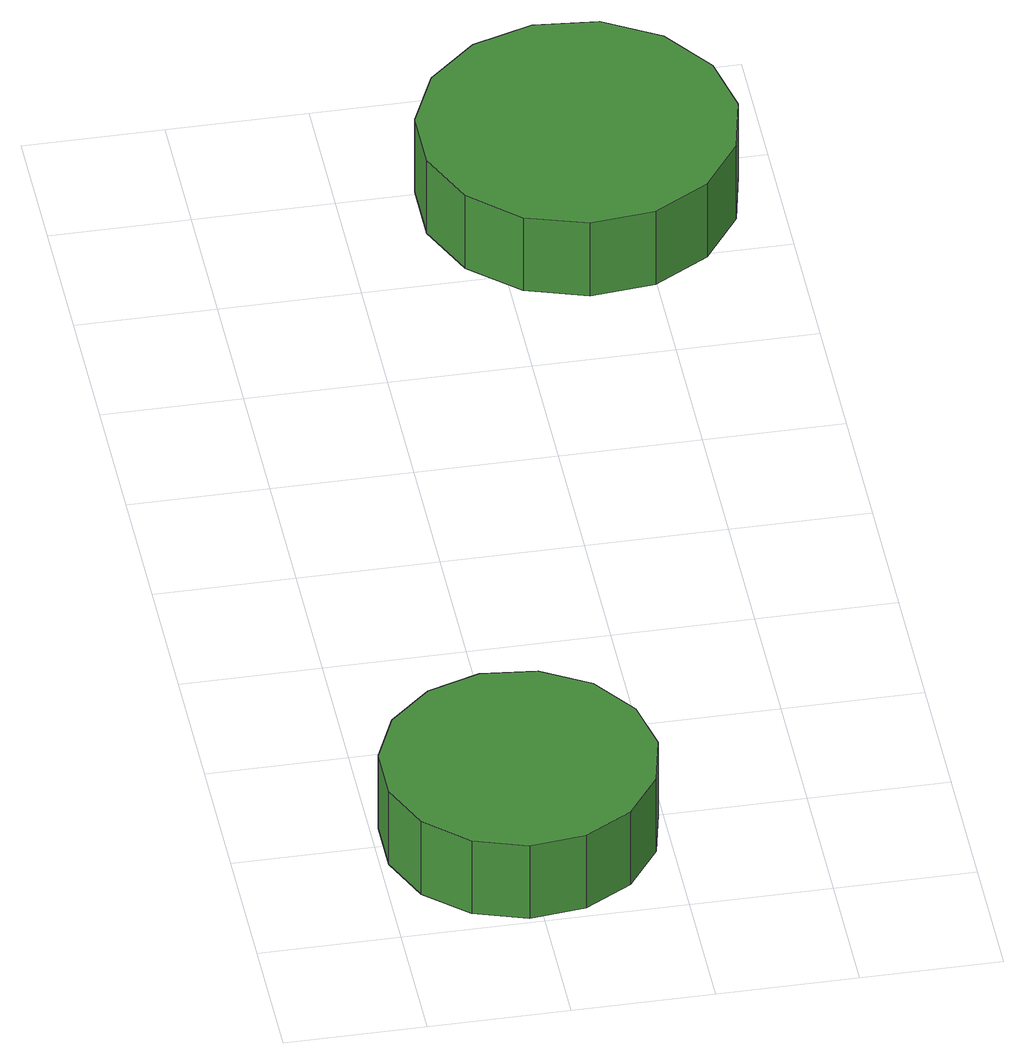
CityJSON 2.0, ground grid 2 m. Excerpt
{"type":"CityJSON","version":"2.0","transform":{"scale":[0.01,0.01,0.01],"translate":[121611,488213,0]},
"CityObjects":{
"tree1":{"type":"SolitaryVegetationObject","attributes":{"function":"something"},"geometry":[{"type":"MultiSurface","lod":"1","boundaries":[[[0,1,2,3,4,5,6,7,8,9,10,11,12,13,14]],[[15,16,17,18,19,20,21,22,23,24,25,26,27,28,29]],[[0,29,28,1]],[[1,28,27,2]],[[2,27,26,3]],[[3,26,25,4]],[[4,25,24,5]],[[5,24,23,6]],[[6,23,22,7]],[[7,22,21,8]],[[8,21,20,9]],[[9,20,19,10]],[[10,19,18,11]],[[11,18,17,12]],[[12,17,16,13]],[[13,16,15,14]],[[14,15,29,0]]]}]},
"tree2":{"type":"SolitaryVegetationObject","attributes":{"function":"something"},"geometry":[{"type":"MultiSurface","lod":"1","boundaries":[[[30,31,32,33,34,35,36,37,38,39,40,41,42,43,44]],[[45,46,47,48,49,50,51,52,53,54,55,56,57,58,59]],[[30,59,58,31]],[[31,58,57,32]],[[32,57,56,33]],[[33,56,55,34]],[[34,55,54,35]],[[35,54,53,36]],[[36,53,52,37]],[[37,52,51,38]],[[38,51,50,39]],[[39,50,49,40]],[[40,49,48,41]],[[41,48,47,42]],[[42,47,46,43]],[[43,46,45,44]],[[44,45,59,30]]]}]}
},
"vertices":[
[393,200,160],[376,278,160],[329,343,160],[260,383,160],[180,392,160],[104,367,160],[44,313,160],[12,240,160],[12,160,160],[44,87,160],[104,33,160],[180,8,160],[260,17,160],[329,57,160],[376,122,160],[376,122,33],[329,57,33],[260,17,33],[180,8,33],[104,33,33],[44,87,33],[12,160,33],[12,240,33],[44,313,33],[104,367,33],[180,392,33],[260,383,33],[329,343,33],[376,278,33],[393,200,33],
[722,1400,288],[703,1490,288],[649,1565,288],[569,1612,288],[477,1621,288],[389,1593,288],[320,1531,288],[282,1446,288],[282,1354,288],[320,1269,288],[389,1207,288],[477,1179,288],[569,1188,288],[649,1235,288],[703,1310,288],[703,1310,161],[649,1235,161],[569,1188,161],[477,1179,161],[389,1207,161],[320,1269,161],[282,1354,161],[282,1446,161],[320,1531,161],[389,1593,161],[477,1621,161],[569,1612,161],[649,1565,161],[703,1490,161],[722,1400,161]
]}
